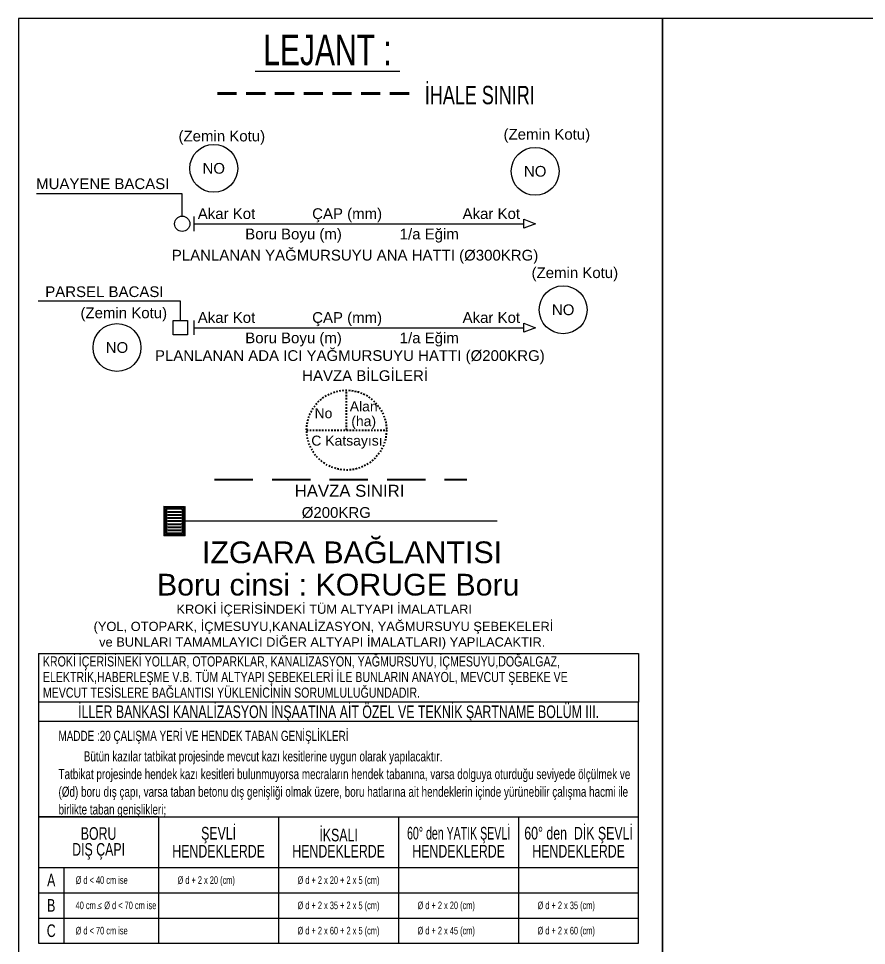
# Model space of a CAD drawing. Header units: millimetres. Extents: x 536434 to 536922, y 4231735 to 4231855.
# Drawn here: x 536433.9 to 536489.2, y 4231794.4 to 4231854.8 of the extents above; entities that cross this region are included whole.
import ezdxf
from ezdxf.enums import TextEntityAlignment as Align

# ---------------------------------------------------------------- set-up
doc = ezdxf.new("R2010")
doc.units = ezdxf.units.MM
for name, pattern in [('DASHED2', [0.375, 0.25, -0.125]), ('DUZ', [0]), ('HIDDEN', [0.375, 0.25, -0.125])]:
    doc.linetypes.add(name, pattern=pattern)
doc.layers.get('0').update_dxf_attribs({"lineweight": 13})
for name, color, linetype, lineweight in [('CERCEVE', 7, 'Continuous', 30), ('MURAT_izgara', 7, 'Continuous', 13), ('YAZIPLAN', 7, 'Continuous', 13)]:
    doc.layers.add(name, color=color, linetype=linetype, lineweight=lineweight)
doc.layers.add('MURAT_ANTET', color=7, linetype='DUZ')
doc.styles.add('OLCU', font='arial.ttf')
doc.styles.add('style2', font='arial.ttf')
doc.styles.add('style3', font='arial.ttf', dxfattribs={"width": 0.7, "height": 3})
doc.styles.add('style4', font='arial.ttf', dxfattribs={"width": 0.7, "height": 3})
doc.styles.add('TROMANT', font='arial.ttf')
doc.styles.add('TURK', font='arial.ttf', dxfattribs={"width": 0.8, "height": 30})
doc.styles.add('UNIV', font='arial.ttf')

# ---------------------------------------------------------------- blocks, each defined once
blk = doc.blocks.new('IZGARAA')
at = {"layer": 'MURAT_izgara'}
for p, q in [((389031.854, 4175085.665, 26.486), (389032.53, 4175086.884, 26.486)), ((389031.927, 4175085.686, 26.486), (389032.551, 4175086.811, 26.486)), ((389032.559, 4175086.784, 26.486), (389031.954, 4175085.694, 26.486)), ((389032.573, 4175086.561, 26.486), (389032.151, 4175085.8, 26.486)), ((389032.691, 4175086.496, 26.486), (389032.268, 4175085.735, 26.486)), ((389032.749, 4175086.464, 26.486), (389032.326, 4175085.702, 26.486)), ((389032.866, 4175086.399, 26.486), (389032.444, 4175085.637, 26.486)), ((389032.53, 4175086.884, 26.486), (389034.218, 4175085.947, 26.486)), ((389032.551, 4175086.811, 26.486), (389034.145, 4175085.927, 26.486)), ((389032.559, 4175086.784, 26.486), (389034.118, 4175085.919, 26.486)), ((389032.925, 4175086.366, 26.486), (389032.502, 4175085.604, 26.486)), ((389033.042, 4175086.301, 26.486), (389032.619, 4175085.539, 26.486)), ((389033.101, 4175086.269, 26.486), (389032.678, 4175085.507, 26.486)), ((389033.218, 4175086.204, 26.486), (389032.795, 4175085.442, 26.486)), ((389033.277, 4175086.171, 26.486), (389032.854, 4175085.409, 26.486)), ((389033.394, 4175086.106, 26.486), (389032.971, 4175085.344, 26.486)), ((389033.452, 4175086.073, 26.486), (389033.029, 4175085.312, 26.486)), ((389033.569, 4175086.008, 26.486), (389033.147, 4175085.247, 26.486)), ((389033.628, 4175085.976, 26.486), (389033.205, 4175085.214, 26.486)), ((389033.745, 4175085.911, 26.486), (389033.322, 4175085.149, 26.486)), ((389033.804, 4175085.878, 26.486), (389033.381, 4175085.117, 26.486)), ((389033.921, 4175085.813, 26.486), (389033.498, 4175085.052, 26.486)), ((389034.118, 4175085.919, 26.486), (389033.513, 4175084.829, 26.486)), ((389033.52, 4175084.802, 26.486), (389034.145, 4175085.927, 26.486)), ((389033.541, 4175084.729, 26.486), (389034.218, 4175085.947, 26.486)), ((389031.854, 4175085.665, 26.486), (389033.541, 4175084.729, 26.486)), ((389031.927, 4175085.686, 26.486), (389033.52, 4175084.802, 26.486)), ((389031.954, 4175085.694, 26.486), (389033.513, 4175084.829, 26.486))]:
    blk.add_line(p, q, dxfattribs=at)
at = {"layer": 'MURAT_izgara', "ltscale": 50}
for p, q in [((389032.569, 4175086.747, 26.486), (389031.99, 4175085.705, 26.486)), ((389032.073, 4175085.728, 26.486), (389032.593, 4175086.665, 26.486)), ((389032.569, 4175086.747, 26.486), (389034.081, 4175085.908, 26.486)), ((389032.573, 4175086.561, 26.486), (389032.606, 4175086.62, 26.486)), ((389032.593, 4175086.665, 26.486), (389033.999, 4175085.885, 26.486)), ((389032.606, 4175086.62, 26.486), (389033.954, 4175085.872, 26.486)), ((389032.151, 4175085.8, 26.486), (389032.118, 4175085.741, 26.486)), ((389033.479, 4175084.947, 26.486), (389033.999, 4175085.885, 26.486)), ((389034.081, 4175085.908, 26.486), (389033.502, 4175084.865, 26.486)), ((389033.921, 4175085.813, 26.486), (389033.954, 4175085.872, 26.486)), ((389031.99, 4175085.705, 26.486), (389033.502, 4175084.865, 26.486)), ((389032.073, 4175085.728, 26.486), (389033.479, 4175084.947, 26.486)), ((389032.118, 4175085.741, 26.486), (389033.466, 4175084.993, 26.486)), ((389033.498, 4175085.052, 26.486), (389033.466, 4175084.993, 26.486))]:
    blk.add_line(p, q, dxfattribs=at)
at = {"layer": 'MURAT_izgara'}
for centre, start, end in [((389032.632, 4175086.529, 26.486), 330.96672, 150.96672), ((389032.808, 4175086.431, 26.486), 330.96672, 150.96672), ((389032.984, 4175086.334, 26.486), 330.96672, 150.96672), ((389032.209, 4175085.767, 26.486), 150.96672, 330.96672), ((389033.159, 4175086.236, 26.486), 330.96672, 150.96672), ((389033.335, 4175086.139, 26.486), 330.96672, 150.96672), ((389033.511, 4175086.041, 26.486), 330.96672, 150.96672), ((389033.687, 4175085.943, 26.486), 330.96672, 150.96672), ((389033.862, 4175085.846, 26.486), 330.96672, 150.96672), ((389032.385, 4175085.67, 26.486), 150.96672, 330.96672), ((389032.561, 4175085.572, 26.486), 150.96672, 330.96672), ((389032.737, 4175085.474, 26.486), 150.96672, 330.96672), ((389032.912, 4175085.377, 26.486), 150.96672, 330.96672), ((389033.088, 4175085.279, 26.486), 150.96672, 330.96672), ((389033.264, 4175085.182, 26.486), 150.96672, 330.96672), ((389033.44, 4175085.084, 26.486), 150.96672, 330.96672)]:
    blk.add_arc(centre, 0.067, start, end, dxfattribs=at)
blk = doc.blocks.new('G$C37C0F976')
at = {"layer": 'MURAT_ANTET'}
for p, q in [((-40.691, 19.792), (-1.547, 19.792)), ((-40.691, 19.792), (-40.691, 16.61)), ((-1.547, 19.792), (-1.547, 16.61)), ((-1.547, 15.338), (-40.691, 15.338)), ((-40.691, 9.121), (-1.547, 9.121)), ((-32.862, 9.121), (-40.691, 9.121)), ((-32.862, 9.121), (-32.862, 0.88)), ((-25.034, 9.121), (-25.034, 0.88)), ((-17.205, 9.121), (-17.205, 0.88)), ((-9.376, 9.121), (-9.376, 0.88)), ((-40.691, 5.825), (-1.547, 5.825)), ((-39.043, 5.825), (-39.043, 0.88)), ((-40.691, 4.177), (-1.547, 4.177)), ((-40.691, 2.529), (-1.547, 2.529))]:
    blk.add_line(p, q, dxfattribs=at)
blk.add_lwpolyline([(-40.691, 0.88), (-1.547, 0.88), (-1.547, 16.61), (-40.691, 16.61)], close=True, dxfattribs=at)
for s, height, style, width, p in [('KROKİ İÇERİSİNEKİ YOLLAR, OTOPARKLAR, KANALİZASYON, YAĞMURSUYU, İÇMESUYU,DOĞALGAZ, ', 0.65926, 'style4', 0.75, (-40.41, 18.936)), ('ELEKTRİK,HABERLEŞME V.B. TÜM ALTYAPI ŞEBEKELERİ İLE BUNLARIN ANAYOL, MEVCUT ŞEBEKE VE ', 0.65926, 'style4', 0.75, (-40.41, 17.921)), ('MEVCUT TESİSLERE BAĞLANTISI YÜKLENİCİNİN SORUMLULUĞUNDADIR.', 0.65926, 'style4', 0.75, (-40.41, 16.901)), ('MADDE :20 ÇALIŞMA YERİ VE HENDEK TABAN GENİŞLİKLERİ', 0.65926, 'style4', 0.7, (-39.391, 14.082)), ('Bütün kazılar tatbikat projesinde mevcut kazı kesitlerine uygun olarak yapılacaktır.', 0.65926, 'style3', 0.7, (-37.743, 12.744)), ('Tatbikat projesinde hendek kazı kesitleri bulunmuyorsa mecraların hendek tabanına, varsa dolguya oturduğu seviyede ölçülmek ve', 0.659265, 'style3', 0.7, (-39.391, 11.59)), ('(Ød) boru dış çapı, varsa taban betonu dış genişliği olmak üzere, boru hatlarına ait hendeklerin içinde yürünebilir çalışma hacmi ile', 0.659265, 'style3', 0.7, (-39.391, 10.436)), ('birlikte taban genişlikleri;', 0.65926, 'style3', 0.7, (-39.391, 9.283)), ('Ø d < 40 cm ise', 0.49445, 'style3', 0.7, (-38.277, 4.756)), ('Ø d + 2 x 20 (cm)', 0.49445, 'style3', 0.7, (-31.631, 4.756)), ('Ø d + 2 x 20 + 2 x 5 (cm)', 0.49445, 'style3', 0.7, (-23.802, 4.756)), ('40 cm < Ø d < 70 cm ise', 0.49445, 'style3', 0.7, (-38.277, 3.108)), ('Ø d + 2 x 35 + 2 x 5 (cm)', 0.49445, 'style3', 0.7, (-23.802, 3.108)), ('Ø d + 2 x 20 (cm)', 0.49445, 'style3', 0.7, (-15.973, 3.108)), ('Ø d + 2 x 35 (cm)', 0.49445, 'style3', 0.7, (-8.144, 3.108)), ('_', 0.494, 'style3', 0.7, (-36.872, 3.28)), ('Ø d < 70 cm ise', 0.49445, 'style3', 0.7, (-38.277, 1.46)), ('Ø d + 2 x 60 + 2 x 5 (cm)', 0.49445, 'style3', 0.7, (-23.802, 1.46)), ('Ø d + 2 x 45 (cm)', 0.49445, 'style3', 0.7, (-15.973, 1.46)), ('Ø d + 2 x 60 (cm)', 0.49445, 'style3', 0.7, (-8.144, 1.46))]:
    blk.add_text(s, height=height, dxfattribs=dict(at, style=style, width=width)).set_placement(p)
at = {"layer": 'MURAT_ANTET', "style": 'style2'}
for s, height, width, p in [('İLLER BANKASI KANALİZASYON İNŞAATINA AİT ÖZEL VE TEKNİK ŞARTNAME BOLÜM III.', 0.82408, 0.7, (-21.119, 15.964)), ('BORU', 0.8241, 0.7, (-36.777, 8.043)), ('ŞEVLİ', 0.8241, 0.7, (-28.948, 8.043)), ('İKSALI', 0.8241, 0.7, (-21.119, 8.043)), ('60° den YATIK ŞEVLİ', 0.82408, 0.6, (-13.291, 8.043)), ('60° den  DİK ŞEVLİ', 0.82408, 0.7, (-5.462, 8.043)), ('DIŞ ÇAPI', 0.8241, 0.7, (-36.777, 6.886)), ('HENDEKLERDE', 0.82408, 0.7, (-28.948, 6.886)), ('HENDEKLERDE', 0.82408, 0.7, (-21.119, 6.886)), ('HENDEKLERDE', 0.82408, 0.7, (-13.291, 6.886)), ('HENDEKLERDE', 0.82408, 0.7, (-5.462, 6.886)), ('A', 0.824, 0.7, (-39.867, 5.001)), ('B', 0.824, 0.7, (-39.867, 3.353)), ('C', 0.824, 0.7, (-39.867, 1.704))]:
    blk.add_text(s, height=height, dxfattribs=dict(at, width=width)).set_placement(p, align=Align.MIDDLE)
at = {"layer": 'YAZIPLAN', "style": 'UNIV'}
for s, p in [('KROKİ İÇERİSİNDEKİ TÜM ALTYAPI İMALATLARI ', (-31.697, 22.375)), ('(YOL, OTOPARK, İÇMESUYU,KANALİZASYON, YAĞMURSUYU ŞEBEKELERİ', (-37.103, 21.25)), ('ve BUNLARI TAMAMLAYICI DİĞER ALTYAPI İMALATLARI) YAPILACAKTIR.', (-36.743, 20.232))]:
    blk.add_text(s, height=0.6, dxfattribs=at).set_placement(p)

msp = doc.modelspace()

# ---------------------------------------------------------------- linework, layer by layer
at = {"layer": 'CERCEVE'}
for points in [[(536433.884, 4231734.817), (536475.884, 4231734.817), (536475.884, 4231854.817), (536433.884, 4231854.817)], [(536475.884, 4231854.817), (536475.884, 4231734.817), (536614.884, 4231734.817), (536614.884, 4231854.817)]]:
    msp.add_lwpolyline(points, close=True, dxfattribs=at)
at = {"layer": 'MURAT_ANTET', "color": 232, "linetype": 'DASHED2', "lineweight": 100, "ltscale": 5}
msp.add_line((536446.861, 4231849.922), (536459.401, 4231849.922), dxfattribs=at)
at = {"layer": 'MURAT_ANTET', "color": 1, "lineweight": 30}
for p, q in [((536444.56, 4231843.389), (536435.047, 4231843.389)), ((536444.56, 4231841.928), (536444.56, 4231843.389)), ((536445.341, 4231840.959), (536445.341, 4231841.897)), ((536445.341, 4231841.428), (536466.838, 4231841.428))]:
    msp.add_line(p, q, dxfattribs=at)
at = {"layer": 'MURAT_ANTET', "color": 7, "lineweight": 30}
for p, q in [((536444.448, 4231836.374), (536435.161, 4231836.374)), ((536444.448, 4231835.121), (536444.448, 4231836.374)), ((536445.341, 4231834.184), (536445.341, 4231835.121)), ((536445.341, 4231834.653), (536466.838, 4231834.653))]:
    msp.add_line(p, q, dxfattribs=at)
at = {"layer": 'MURAT_ANTET', "color": 7, "linetype": 'HIDDEN', "lineweight": 40, "ltscale": 0.2}
for p, q in [((536455.283, 4231827.971), (536455.283, 4231830.576)), ((536452.678, 4231827.971), (536457.888, 4231827.971))]:
    msp.add_line(p, q, dxfattribs=at)
at = {"layer": 'MURAT_ANTET', "extrusion": (0, -1.08151e-07, 1)}
msp.add_line((536465.099, 4231822.036), (536444.749, 4231822.036), dxfattribs=at)
at = {"layer": 'MURAT_ANTET', "color": 1, "lineweight": 30}
msp.add_lwpolyline([(536466.838, 4231841.428), (536466.838, 4231841.721), (536467.619, 4231841.428), (536466.838, 4231841.135), (536466.838, 4231841.428)], dxfattribs=at)
at = {"layer": 'MURAT_ANTET', "color": 7, "lineweight": 30}
for points in [[(536444.917, 4231834.184), (536443.979, 4231834.184), (536443.979, 4231835.121), (536444.917, 4231835.121), (536444.917, 4231834.184)], [(536466.838, 4231834.653), (536466.838, 4231834.946), (536467.619, 4231834.653), (536466.838, 4231834.36), (536466.838, 4231834.653)]]:
    msp.add_lwpolyline(points, dxfattribs=at)
at = {"layer": 'MURAT_ANTET', "color": 7, "linetype": 'HIDDEN', "lineweight": 40, "ltscale": 10, "flags": 128}
msp.add_lwpolyline([(536446.679, 4231824.742), (536463.13, 4231824.742)], dxfattribs=at)
at = {"layer": 'MURAT_ANTET', "color": 1, "lineweight": 30}
for centre, radius in [((536446.62, 4231845.047), 1.563), ((536467.587, 4231844.853), 1.563), ((536444.56, 4231841.428), 0.5)]:
    msp.add_circle(centre, radius, dxfattribs=at)
at = {"layer": 'MURAT_ANTET', "color": 7, "lineweight": 30}
for centre in [(536469.414, 4231835.821), (536440.305, 4231833.36)]:
    msp.add_circle(centre, 1.563, dxfattribs=at)
at = {"layer": 'MURAT_ANTET', "color": 7, "linetype": 'HIDDEN', "lineweight": 40, "ltscale": 0.2}
msp.add_circle((536455.283, 4231827.971), 2.605, dxfattribs=at)

# ---------------------------------------------------------------- block references
msp.add_blockref('G$C37C0F976', (536475.884, 4231793.619))
at = {"layer": 'MURAT_ANTET', "rotation": 119.0332822311654}
msp.add_blockref('IZGARAA', (4375684.556, 5917918.28), dxfattribs=at)

# ---------------------------------------------------------------- texts
at = {"layer": 'MURAT_ANTET', "style": 'OLCU', "width": 0.7}
msp.add_text('%%u LEJANT : ', height=2, dxfattribs=at).set_placement((536449.311, 4231851.776))
at = {"layer": 'MURAT_ANTET', "color": 232, "linetype": 'DASHED2', "lineweight": 100, "ltscale": 15, "style": 'OLCU', "width": 0.7}
msp.add_text('İHALE SINIRI', height=1.2, dxfattribs=at).set_placement((536460.39, 4231849.227))
at = {"layer": 'MURAT_ANTET', "color": 1, "lineweight": 30, "style": 'TURK'}
for s, p in [('(Zemin Kotu)', (536447.146, 4231847.154)), ('(Zemin Kotu)', (536468.35, 4231847.272)), ('NO', (536446.62, 4231845.047)), ('NO', (536467.587, 4231844.853)), ('ÇAP (mm)', (536455.321, 4231842.092)), ('Boru Boyu (m)', (536451.824, 4231840.764)), ('1/a Eğim', (536460.679, 4231840.764))]:
    msp.add_text(s, height=0.7, dxfattribs=at).set_placement(p, align=Align.MIDDLE_CENTER)
for s, p in [('MUAYENE BACASI', (536435.032, 4231844.042)), ('Akar Kot', (536445.576, 4231842.092))]:
    msp.add_text(s, height=0.7, dxfattribs=at).set_placement(p, align=Align.MIDDLE_LEFT)
msp.add_text('Akar Kot', height=0.7, dxfattribs=at).set_placement((536466.603, 4231842.092), align=Align.MIDDLE_RIGHT)
msp.add_text('PLANLANAN YAĞMURSUYU ANA HATTI (%%C300KRG)', height=0.7, dxfattribs=at).set_placement((536455.837, 4231839.369), align=Align.MIDDLE)
at = {"layer": 'MURAT_ANTET', "color": 7, "lineweight": 30, "style": 'TURK'}
for s, p in [('(Zemin Kotu)', (536470.177, 4231838.24)), ('NO', (536469.414, 4231835.821)), ('(Zemin Kotu)', (536440.751, 4231835.621)), ('ÇAP (mm)', (536455.321, 4231835.317)), ('Boru Boyu (m)', (536451.824, 4231833.988)), ('1/a Eğim', (536460.679, 4231833.988)), ('NO', (536440.305, 4231833.36)), ('%%C200KRG', (536454.615, 4231822.6))]:
    msp.add_text(s, height=0.7, dxfattribs=at).set_placement(p, align=Align.MIDDLE_CENTER)
for s, p in [('PARSEL BACASI', (536435.627, 4231837)), ('Akar Kot', (536445.576, 4231835.317))]:
    msp.add_text(s, height=0.7, dxfattribs=at).set_placement(p, align=Align.MIDDLE_LEFT)
msp.add_text('Akar Kot', height=0.7, dxfattribs=at).set_placement((536466.603, 4231835.317), align=Align.MIDDLE_RIGHT)
msp.add_text('PLANLANAN ADA ICI YAĞMURSUYU HATTI (%%C200KRG)', height=0.7, dxfattribs=at).set_placement((536455.497, 4231832.82), align=Align.MIDDLE)
at = {"layer": 'MURAT_ANTET', "color": 7, "linetype": 'HIDDEN', "lineweight": 40, "style": 'TROMANT'}
for s, height, p in [('HAVZA BİLGİLERİ', 0.7, (536456.491, 4231831.611)), ('HAVZA SINIRI', 0.78152, (536455.479, 4231824.015))]:
    msp.add_text(s, height=height, dxfattribs=at).set_placement(p, align=Align.MIDDLE)
at = {"layer": 'MURAT_ANTET', "color": 7, "linetype": 'HIDDEN', "lineweight": 40, "ltscale": 0.2, "style": 'TROMANT'}
for s, height, p in [('No', 0.6513, (536453.777, 4231829.073)), ('Alan', 0.6513, (536456.401, 4231829.52)), ('(ha)', 0.6513, (536456.401, 4231828.557)), ('C Katsayısı', 0.65126, (536455.31, 4231827.288))]:
    msp.add_text(s, height=height, dxfattribs=at).set_placement(p, align=Align.MIDDLE_CENTER)
at = {"layer": 'MURAT_ANTET', "lineweight": 30, "style": 'TURK'}
for s, p in [('IZGARA BAĞLANTISI', (536455.641, 4231820.178)), ('Boru cinsi : KORUGE Boru ', (536455.015, 4231817.919))]:
    msp.add_text(s, height=1.41725, dxfattribs=at).set_placement(p, align=Align.MIDDLE)

doc.saveas('drawing.dxf')
